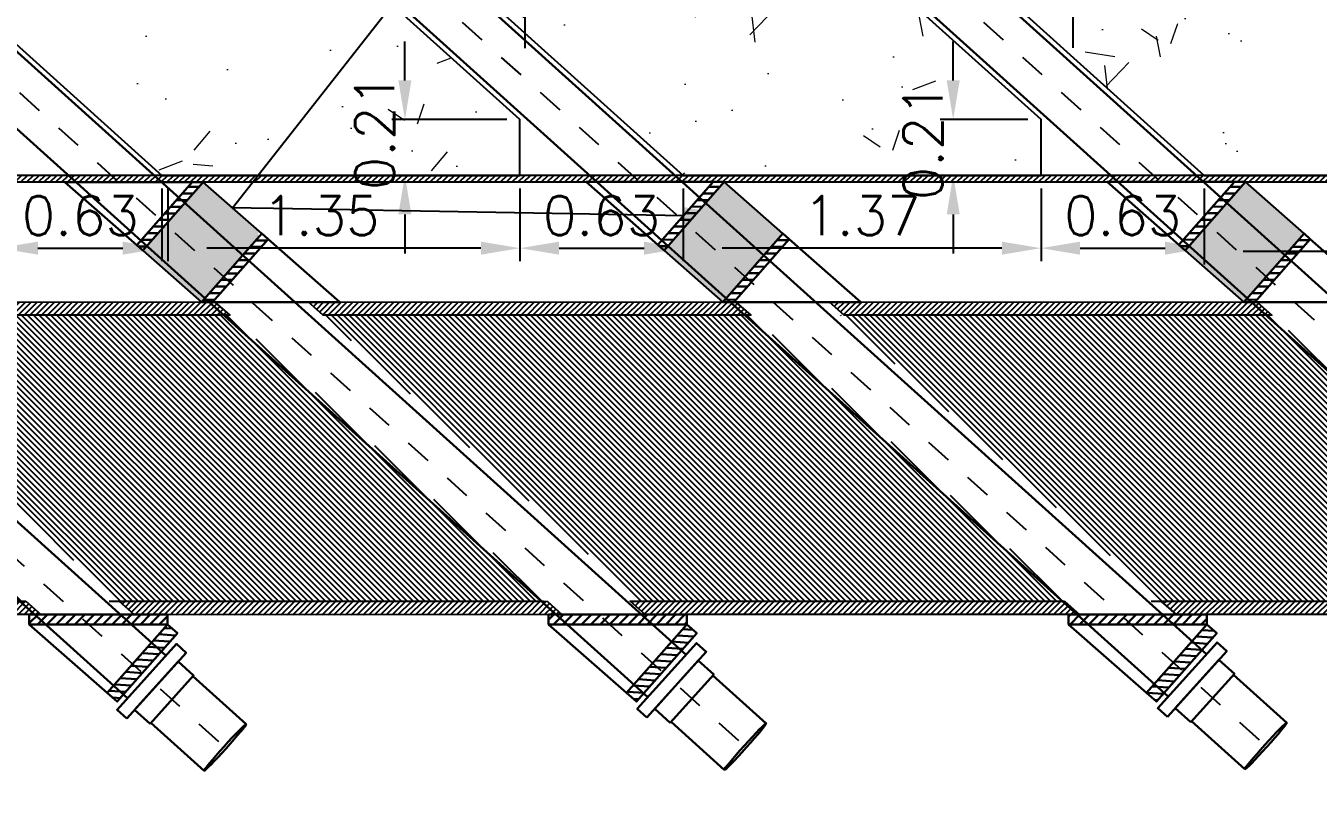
# Model space of a CAD drawing. Header units: metres. Extents: x 1080594 to 1081411, y 976871 to 977162.
# Drawn here: x 1081033.52 to 1081038.48, y 977071.584 to 977074.568 of the extents above; entities that cross this region are included whole.
import ezdxf
from ezdxf import colors
from ezdxf.entities.mleader import LeaderData, LeaderLine
from ezdxf.math import Vec2, Vec3

# ---------------------------------------------------------------- set-up
doc = ezdxf.new("R2010")
doc.units = ezdxf.units.M
doc.header["$LTSCALE"] = 25.4
doc.linetypes.add('DASHDOT', pattern=[1, 0.5, -0.25, 0, -0.25])
doc.linetypes.add('HIDDEN', pattern=[0.375, 0.25, -0.125])
for name, color, linetype in [('CONTRAPESO', 3, 'Continuous'), ('DIMCONTRAPESO', 1, 'Continuous'), ('EJECABLES', 203, 'DASHDOT'), ('NEOPRENO', 24, 'Continuous'), ('PERFIL MET', 37, 'Continuous'), ('PROY', 9, 'HIDDEN')]:
    doc.layers.add(name, color=color, linetype=linetype)
for name, color, linetype, lineweight in [('COTA', 1, 'Continuous', 30), ('COTACIM', 20, 'Continuous', 5), ('DUCTO', 142, 'Continuous', 30), ('PLATINA', 54, 'Continuous', 30), ('SOLIDOREFCONT', 254, 'Continuous', 5), ('TUNEL', 5, 'Continuous', 20)]:
    doc.layers.add(name, color=color, linetype=linetype, lineweight=lineweight)
doc.styles.add('romans', font='romans.shx')
doc.dimstyles.new('Copy 75', dxfattribs={"dimtxt": 0.15, "dimasz": 0.15, "dimexe": 0.05, "dimexo": 0.05, "dimgap": 0.05, "dimtad": 1, "dimzin": 0, "dimdsep": 46, "dimtxsty": 'romans', "dimcen": 0.002, "dimclrd": 1, "dimclre": 1, "dimclrt": 3, "dimadec": 4, "dimazin": 0, "dimtfac": 1, "dimtofl": 0, "dimtmove": 1, "dimatfit": 3, "dimfxl": 1, "dimtolj": 1, "dimtzin": 0, "dimarcsym": 1})
pattern_1 = [(45, (363.9010038864799, -51.61662542726845), (-0.01122532015133644, 0.01122532015133644), [])]

# ---------------------------------------------------------------- blocks, each defined once
blk = doc.blocks.new('tir')
at = {"layer": 'DUCTO'}
for points in [[(1080505.683122265, 977008.2755034216), (1080505.733092106, 977008.275507704), (1080505.733062966, 977008.6155077033), (1080505.683093125, 977008.61550342)], [(1080505.603113705, 977008.3204091132), (1080505.683092707, 977008.320415968), (1080505.683072092, 977008.5704159667), (1080505.603072093, 977008.5704077805)]]:
    blk.add_lwpolyline(points, close=True, dxfattribs=at)
for points in [[(1080505.328072925, 977008.5653855414), (1080505.603072925, 977008.5654091103)], [(1080505.733068108, 977008.5555077032), (1080511.543241181, 977008.5560056631)], [(1080505.733086963, 977008.3355077041), (1080511.543260036, 977008.3360056642)], [(1080505.32811287, 977008.3254074359), (1080505.603112872, 977008.3254136156)]]:
    blk.add_lwpolyline(points, dxfattribs=at)
blk.add_ellipse((1080505.328039857, 977008.4453876906), major_axis=(-3.306799177286555e-05, -0.1199978507391652), ratio=0.04456574915158485, dxfattribs=at)
at = {"layer": 'EJECABLES', "ltscale": 0.008}
blk.add_lwpolyline([(1080505.360600902, 977008.4454757803), (1080513.540696156, 977008.4461768557)], dxfattribs=at)
blk = doc.blocks.new('*D254')
at = {"layer": 'Defpoints', "color": 0, "transparency": 16777216}
for p in [(1081036.042745442, 977073.9943382147), (1081037.416626752, 977073.9943397719), (1081036.042745442, 977073.7148274457)]:
    blk.add_point(p, dxfattribs=at)
at = {"layer": 'DIMCONTRAPESO', "color": 1, "lineweight": -2, "transparency": 16777216}
for p, q in [((1081036.042745442, 977073.9443382147), (1081036.042745442, 977073.6648274456)), ((1081037.416626752, 977073.9443397719), (1081037.416626752, 977073.6648274456)), ((1081037.266626752, 977073.7148274457), (1081036.192745442, 977073.7148274457))]:
    blk.add_line(p, q, dxfattribs=at)
at = {"layer": 'DIMCONTRAPESO', "color": 1, "transparency": 16777216}
for points in [[(1081036.192745442, 977073.7398274457), (1081036.192745442, 977073.6898274457), (1081036.042745442, 977073.7148274457)], [(1081037.266626752, 977073.7398274457), (1081037.266626752, 977073.6898274457), (1081037.416626752, 977073.7148274457)]]:
    blk.add_solid(points, dxfattribs=at)
at = {"layer": 'DIMCONTRAPESO', "color": 3, "transparency": 16777216, "insert": (1081036.729686097, 977073.8398274457), "char_height": 0.15, "attachment_point": 5, "style": 'romans', "bg_fill": 3, "box_fill_scale": 1.1, "bg_fill_color": 256, "bg_fill_true_color": 13158600, "bg_fill_transparency": 0}
blk.add_mtext('\\A1;1.37', dxfattribs=at)
blk = doc.blocks.new('*D179')
at = {"layer": 'Defpoints', "color": 0, "transparency": 16777216}
for p in [(1081034.064674978, 977073.9943386108), (1081035.416626752, 977073.9943397719), (1081034.064674978, 977073.7148274555)]:
    blk.add_point(p, dxfattribs=at)
at = {"layer": 'DIMCONTRAPESO', "color": 1, "lineweight": -2, "transparency": 16777216}
for p, q in [((1081034.064674978, 977073.9443386107), (1081034.064674978, 977073.6648274554)), ((1081035.416626752, 977073.9443397719), (1081035.416626752, 977073.6648274554)), ((1081035.266626752, 977073.7148274555), (1081034.214674978, 977073.7148274555))]:
    blk.add_line(p, q, dxfattribs=at)
at = {"layer": 'DIMCONTRAPESO', "color": 1, "transparency": 16777216}
for points in [[(1081034.214674978, 977073.7398274555), (1081034.214674978, 977073.6898274554), (1081034.064674978, 977073.7148274555)], [(1081035.266626752, 977073.7398274555), (1081035.266626752, 977073.6898274554), (1081035.416626752, 977073.7148274555)]]:
    blk.add_solid(points, dxfattribs=at)
at = {"layer": 'DIMCONTRAPESO', "color": 3, "transparency": 16777216, "insert": (1081034.652721054, 977073.8398274555), "char_height": 0.15, "attachment_point": 5, "style": 'romans', "bg_fill": 3, "box_fill_scale": 1.1, "bg_fill_color": 256, "bg_fill_true_color": 13158600, "bg_fill_transparency": 0}
blk.add_mtext('\\A1;1.35', dxfattribs=at)
blk = doc.blocks.new('*D255')
at = {"layer": 'COTA', "color": 1, "lineweight": -2, "transparency": 16777216}
for p, q in [((1081037.539338994, 977075.140426528), (1081037.539338994, 977075.2904265281)), ((1081037.21704555, 977074.990426528), (1081037.589338994, 977074.990426528)), ((1081037.217061368, 977074.7837921566), (1081037.589338994, 977074.7837921566)), ((1081037.539338994, 977074.6337921566), (1081037.539338994, 977074.4837921566))]:
    blk.add_line(p, q, dxfattribs=at)
at = {"layer": 'COTA', "color": 1, "transparency": 16777216}
for points in [[(1081037.514338994, 977075.140426528), (1081037.564338994, 977075.140426528), (1081037.539338994, 977074.990426528)], [(1081037.514338994, 977074.6337921566), (1081037.564338994, 977074.6337921566), (1081037.539338994, 977074.7837921566)]]:
    blk.add_solid(points, dxfattribs=at)
at = {"layer": 'Defpoints', "color": 0, "transparency": 16777216}
for p in [(1081037.16704555, 977074.990426528), (1081037.167061368, 977074.7837921566), (1081037.539338994, 977074.7837921566)]:
    blk.add_point(p, dxfattribs=at)
at = {"layer": 'COTA', "color": 3, "transparency": 16777216, "insert": (1081037.414338994, 977074.9426818073), "char_height": 0.15, "attachment_point": 5, "rotation": 90, "style": 'romans'}
blk.add_mtext('\\A1;0.21', dxfattribs=at)
blk = doc.blocks.new('*D186')
at = {"layer": 'COTA', "color": 1, "lineweight": -2, "transparency": 16777216}
for p, q in [((1081035.435909894, 977075.1443385319), (1081035.435909894, 977075.2943385319)), ((1081035.435909894, 977074.9943385319), (1081035.485909894, 977074.9943385319)), ((1081035.218183519, 977074.7825295214), (1081035.485909894, 977074.7825295214)), ((1081035.435909894, 977074.6325295214), (1081035.435909894, 977074.4825295213))]:
    blk.add_line(p, q, dxfattribs=at)
at = {"layer": 'COTA', "color": 1, "transparency": 16777216}
for points in [[(1081035.410909894, 977075.1443385319), (1081035.460909894, 977075.1443385319), (1081035.435909894, 977074.9943385319)], [(1081035.410909894, 977074.6325295214), (1081035.460909894, 977074.6325295214), (1081035.435909894, 977074.7825295214)]]:
    blk.add_solid(points, dxfattribs=at)
at = {"layer": 'Defpoints', "color": 0, "transparency": 16777216}
for p in [(1081035.385909894, 977074.9943385319), (1081035.168183519, 977074.7825295214), (1081035.435909894, 977074.7825295214)]:
    blk.add_point(p, dxfattribs=at)
at = {"layer": 'COTA', "color": 3, "transparency": 16777216, "insert": (1081035.310909894, 977074.9029159494), "char_height": 0.15, "attachment_point": 5, "rotation": 90, "style": 'romans'}
blk.add_mtext('\\A1;0.21', dxfattribs=at)
blk = doc.blocks.new('*D256')
at = {"layer": 'COTA', "color": 1, "lineweight": -2, "transparency": 16777216}
for p, q in [((1081037.079548934, 977074.3589084252), (1081037.079548934, 977074.5089084252)), ((1081037.366626752, 977074.2089084252), (1081037.029548934, 977074.2089084252)), ((1081037.366626752, 977073.9943397719), (1081037.029548934, 977073.9943397719)), ((1081037.079548934, 977073.8443397719), (1081037.079548934, 977073.6943397719))]:
    blk.add_line(p, q, dxfattribs=at)
at = {"layer": 'COTA', "color": 1, "transparency": 16777216}
for points in [[(1081037.054548934, 977074.3589084252), (1081037.104548934, 977074.3589084252), (1081037.079548934, 977074.2089084252)], [(1081037.054548934, 977073.8443397719), (1081037.104548934, 977073.8443397719), (1081037.079548934, 977073.9943397719)]]:
    blk.add_solid(points, dxfattribs=at)
at = {"layer": 'Defpoints', "color": 0, "transparency": 16777216}
for p in [(1081037.416626752, 977074.2089084252), (1081037.079548934, 977073.9943397719), (1081037.416626752, 977073.9943397719)]:
    blk.add_point(p, dxfattribs=at)
at = {"layer": 'COTA', "color": 3, "transparency": 16777216, "insert": (1081036.963518872, 977074.1235566869), "char_height": 0.15, "attachment_point": 5, "rotation": 90, "style": 'romans'}
blk.add_mtext('\\A1;0.21', dxfattribs=at)
blk = doc.blocks.new('*D190')
at = {"layer": 'COTA', "color": 1, "lineweight": -2, "transparency": 16777216}
for p, q in [((1081034.974981865, 977074.3586120198), (1081034.974981865, 977074.5086120198)), ((1081035.366626752, 977074.2086120198), (1081034.924981865, 977074.2086120198)), ((1081035.262059683, 977073.9943397719), (1081034.924981865, 977073.9943397719)), ((1081034.974981865, 977073.8443397719), (1081034.974981865, 977073.6943397719))]:
    blk.add_line(p, q, dxfattribs=at)
at = {"layer": 'COTA', "color": 1, "transparency": 16777216}
for points in [[(1081034.949981865, 977074.3586120198), (1081034.999981865, 977074.3586120198), (1081034.974981865, 977074.2086120198)], [(1081034.949981865, 977073.8443397719), (1081034.999981865, 977073.8443397719), (1081034.974981865, 977073.9943397719)]]:
    blk.add_solid(points, dxfattribs=at)
at = {"layer": 'Defpoints', "color": 0, "transparency": 16777216}
for p in [(1081035.416626752, 977074.2086120198), (1081034.974981865, 977073.9943397719), (1081035.312059683, 977073.9943397719)]:
    blk.add_point(p, dxfattribs=at)
at = {"layer": 'COTA', "color": 3, "transparency": 16777216, "insert": (1081034.858951804, 977074.1624702872), "char_height": 0.15, "attachment_point": 5, "rotation": 90, "style": 'romans'}
blk.add_mtext('\\A1;0.21', dxfattribs=at)
blk = doc.blocks.new('*D257')
at = {"layer": 'COTA', "color": 1, "lineweight": -2, "transparency": 16777216}
for p, q in [((1081038.043128216, 977073.9443378141), (1081038.043128216, 977073.6515055989)), ((1081044.266173665, 977073.9444321623), (1081044.266173665, 977073.6515055989)), ((1081044.116173665, 977073.701505599), (1081038.193128216, 977073.701505599))]:
    blk.add_line(p, q, dxfattribs=at)
at = {"layer": 'COTA', "color": 1, "transparency": 16777216}
for points in [[(1081038.193128216, 977073.726505599), (1081038.193128216, 977073.6765055989), (1081038.043128216, 977073.701505599)], [(1081044.116173665, 977073.726505599), (1081044.116173665, 977073.6765055989), (1081044.266173665, 977073.701505599)]]:
    blk.add_solid(points, dxfattribs=at)
at = {"layer": 'Defpoints', "color": 0, "transparency": 16777216}
for p in [(1081038.043128216, 977073.9943378142), (1081044.266173665, 977073.9944321624), (1081038.043128216, 977073.701505599)]:
    blk.add_point(p, dxfattribs=at)
at = {"layer": 'COTA', "color": 3, "transparency": 16777216, "insert": (1081041.154650941, 977073.860505599), "char_height": 0.15, "attachment_point": 5, "style": 'romans'}
blk.add_mtext('\\A1;6.22', dxfattribs=at)
blk = doc.blocks.new('*D277')
at = {"layer": 'COTA', "color": 1, "lineweight": -2, "transparency": 16777216}
for p, q in [((1081033.416626752, 977073.9443387405), (1081033.416626752, 977073.6648273091)), ((1081034.042096627, 977073.9443386153), (1081034.042096627, 977073.6648273091)), ((1081033.566626752, 977073.7148273091), (1081033.892096627, 977073.7148273091))]:
    blk.add_line(p, q, dxfattribs=at)
at = {"layer": 'COTA', "color": 1, "transparency": 16777216}
for points in [[(1081033.566626752, 977073.7398273092), (1081033.566626752, 977073.6898273091), (1081033.416626752, 977073.7148273091)], [(1081033.892096627, 977073.7398273092), (1081033.892096627, 977073.6898273091), (1081034.042096627, 977073.7148273091)]]:
    blk.add_solid(points, dxfattribs=at)
at = {"layer": 'Defpoints', "color": 0, "transparency": 16777216}
for p in [(1081033.416626752, 977073.9943387406), (1081034.042096627, 977073.9943386153), (1081034.042096627, 977073.7148273091)]:
    blk.add_point(p, dxfattribs=at)
at = {"layer": 'COTA', "color": 3, "transparency": 16777216, "insert": (1081033.729361689, 977073.8398273091), "char_height": 0.15, "attachment_point": 5, "style": 'romans'}
blk.add_mtext('\\A1;0.63', dxfattribs=at)
blk = doc.blocks.new('*D278')
at = {"layer": 'COTA', "color": 1, "lineweight": -2, "transparency": 16777216}
for p, q in [((1081035.416626752, 977073.9443383401), (1081035.416626752, 977073.6648274553)), ((1081036.042745442, 977073.9443382147), (1081036.042745442, 977073.6648274553)), ((1081035.566626752, 977073.7148274553), (1081035.892745442, 977073.7148274553))]:
    blk.add_line(p, q, dxfattribs=at)
at = {"layer": 'COTA', "color": 1, "transparency": 16777216}
for points in [[(1081035.566626752, 977073.7398274554), (1081035.566626752, 977073.6898274553), (1081035.416626752, 977073.7148274553)], [(1081035.892745442, 977073.7398274554), (1081035.892745442, 977073.6898274553), (1081036.042745442, 977073.7148274553)]]:
    blk.add_solid(points, dxfattribs=at)
at = {"layer": 'Defpoints', "color": 0, "transparency": 16777216}
for p in [(1081035.416626752, 977073.9943383401), (1081036.042745442, 977073.9943382147), (1081036.042745442, 977073.7148274553)]:
    blk.add_point(p, dxfattribs=at)
at = {"layer": 'COTA', "color": 3, "transparency": 16777216, "insert": (1081035.729686097, 977073.8398274553), "char_height": 0.15, "attachment_point": 5, "style": 'romans'}
blk.add_mtext('\\A1;0.63', dxfattribs=at)
blk = doc.blocks.new('*D284')
at = {"layer": 'COTA', "color": 1, "lineweight": -2, "transparency": 16777216}
for p, q in [((1081037.416626752, 977073.9443383401), (1081037.416626752, 977073.6648274553)), ((1081038.043128216, 977073.9443378141), (1081038.043128216, 977073.6648274553)), ((1081037.566626752, 977073.7148274553), (1081037.893128216, 977073.7148274553))]:
    blk.add_line(p, q, dxfattribs=at)
at = {"layer": 'COTA', "color": 1, "transparency": 16777216}
for points in [[(1081037.566626752, 977073.7398274554), (1081037.566626752, 977073.6898274553), (1081037.416626752, 977073.7148274553)], [(1081037.893128216, 977073.7398274554), (1081037.893128216, 977073.6898274553), (1081038.043128216, 977073.7148274553)]]:
    blk.add_solid(points, dxfattribs=at)
at = {"layer": 'Defpoints', "color": 0, "transparency": 16777216}
for p in [(1081037.416626752, 977073.9943383401), (1081038.043128216, 977073.9943378142), (1081038.043128216, 977073.7148274553)]:
    blk.add_point(p, dxfattribs=at)
at = {"layer": 'COTA', "color": 3, "transparency": 16777216, "insert": (1081037.729877484, 977073.8398274553), "char_height": 0.15, "attachment_point": 5, "style": 'romans'}
blk.add_mtext('\\A1;0.63', dxfattribs=at)
blk = doc.blocks.new('*D735')
at = {"layer": 'Defpoints', "color": 0, "transparency": 16777216}
for p in [(1081038.836127223, 977074.9845392832), (1081038.243542319, 977065.8342194394), (1081039.83719597, 977065.8342194394)]:
    blk.add_point(p, dxfattribs=at)
at = {"layer": 'TUNEL', "color": 1, "lineweight": -2, "transparency": 16777216}
for p, q in [((1081038.886127223, 977074.9845392832), (1081039.88719597, 977074.9845392832)), ((1081039.83719597, 977074.8345392832), (1081039.83719597, 977065.9842194394)), ((1081038.293542319, 977065.8342194394), (1081039.88719597, 977065.8342194394))]:
    blk.add_line(p, q, dxfattribs=at)
at = {"layer": 'TUNEL', "color": 1, "transparency": 16777216}
for points in [[(1081039.81219597, 977074.8345392832), (1081039.86219597, 977074.8345392832), (1081039.83719597, 977074.9845392832)], [(1081039.81219597, 977065.9842194394), (1081039.86219597, 977065.9842194394), (1081039.83719597, 977065.8342194394)]]:
    blk.add_solid(points, dxfattribs=at)
at = {"layer": 'TUNEL', "color": 3, "transparency": 16777216, "insert": (1081039.712195969, 977070.7196771761), "char_height": 0.15, "attachment_point": 5, "rotation": 90, "style": 'romans'}
blk.add_mtext('\\A1;9.15', dxfattribs=at)

msp = doc.modelspace()

# ---------------------------------------------------------------- hatches: boundary and pattern name
at = {"layer": 'NEOPRENO', "transparency": 33554483}
h = msp.add_hatch(color=256, dxfattribs=at)
h.dxf.hatch_style = 1
h.paths.add_polyline_path([(1081034.194647651, 977073.507580172), (1081034.425698634, 977073.7705271413), (1081034.200339125, 977073.9685500979), (1081033.969288141, 977073.7056031286)])
h = msp.add_hatch(color=256, dxfattribs=at)
h.dxf.hatch_style = 1
h.paths.add_polyline_path([(1081036.195064715, 977073.5079691445), (1081036.426115698, 977073.7709161137), (1081036.200756189, 977073.9689390704), (1081035.969705206, 977073.7059921011)])
h = msp.add_hatch(color=256, dxfattribs=at)
h.dxf.hatch_style = 1
h.paths.add_polyline_path([(1081038.195442617, 977073.5079687439), (1081038.4264936, 977073.7709157132), (1081038.201134091, 977073.9689386698), (1081037.970083108, 977073.7059917005)])
at = {"layer": 'PERFIL MET'}
h = msp.add_hatch(dxfattribs=at)
h.set_pattern_fill('ANSI31', color=256, scale=0.005)
h.set_pattern_definition(pattern_1)
h.paths.add_polyline_path([(1081044.266173666, 977073.9943365679), (1081028.266454506, 977073.9943397719), (1081028.266454663, 977073.9689397718), (1081044.266173823, 977073.9689365678)])
h = msp.add_hatch(dxfattribs=at)
h.set_pattern_fill('ANSI31', color=256, scale=0.005)
h.set_pattern_definition(pattern_1)
h.paths.add_polyline_path([(1081044.266173666, 977073.9943365679), (1081028.266454506, 977073.9943397719), (1081028.266454663, 977073.9689397718), (1081044.266173823, 977073.9689365678)])
at = {"layer": 'PERFIL MET', "transparency": 33554534}
h = msp.add_hatch(dxfattribs=at)
h.set_pattern_fill('ANSI31', color=256, scale=0.005)
h.set_pattern_definition([(45, (340.3269830574282, 0.03399999998509884), (-0.01122532015133644, 0.01122532015133644), [])])
h.paths.add_polyline_path([(1081044.266173823, 977073.4739707632), (1081044.266173823, 977073.4231707632), (1081038.66050171, 977073.4571707632), (1081038.602562399, 977073.5080819202)])
h.paths.add_polyline_path([(1081038.244757522, 977073.5081621662), (1081038.302704186, 977073.4572445481), (1081036.660574272, 977073.4571707632), (1081036.604214787, 977073.5079754937)])
h.paths.add_polyline_path([(1081036.245054404, 977073.5079599554), (1081036.302269918, 977073.4570424946), (1081034.661054165, 977073.4573955707), (1081034.603241785, 977073.5081951941)])
h.paths.add_polyline_path([(1081034.244966977, 977073.508038765), (1081034.302913641, 977073.457121147), (1081032.660468135, 977073.4579238418), (1081032.602655755, 977073.5087234651)])
h.paths.add_polyline_path([(1081032.245773089, 977073.5079710336), (1081032.303719752, 977073.4570534155), (1081030.660574272, 977073.4571707632), (1081030.604214787, 977073.5079754937)])
h.paths.add_polyline_path([(1081030.24582049, 977073.507971002), (1081030.30211776, 977073.4571796566), (1081028.26654819, 977073.4575804066), (1081028.266508101, 977073.5065051898)])
h = msp.add_hatch(dxfattribs=at)
h.set_pattern_fill('ANSI31', color=256, scale=0.005, angle=90)
h.set_pattern_definition([(135, (340.3269830574282, 0.03399999998509884), (-0.01122532015133644, -0.01122532015133644), [])])
h.paths.add_polyline_path([(1081038.836225956, 977073.2987657847), (1081038.8362581, 977073.4571707632), (1081044.266173823, 977073.4571707632), (1081044.266173823, 977072.3587707632), (1081039.878901335, 977072.3588558099)])
h.paths.add_polyline_path([(1081038.66050171, 977073.4571707632), (1081038.8362581, 977073.4571707632), (1081038.836225956, 977073.2987657847)], flags=17)
h.paths.add_polyline_path([(1081038.836488687, 977072.975410569), (1081039.520549035, 977072.3587707632), (1081038.8362581, 977072.3587707632)], flags=17)
h.paths.add_polyline_path([(1081036.646627667, 977073.4571707632), (1081038.301945474, 977073.4572695517), (1081038.836488687, 977072.975410569), (1081038.8362581, 977072.3587707632), (1081037.879066822, 977072.3587720433)])
h.paths.add_polyline_path([(1081034.660574272, 977073.4571707632), (1081036.302259383, 977073.4570519918), (1081037.520621596, 977072.3587707632), (1081035.879066822, 977072.3587720433)])
h.paths.add_polyline_path([(1081032.658433506, 977073.4571707632), (1081034.30218227, 977073.4571215044), (1081035.520621596, 977072.3587707632), (1081033.879066822, 977072.3587720433)])
h.paths.add_polyline_path([(1081030.660574272, 977073.4571707632), (1081032.303719752, 977073.4570534155), (1081033.520621596, 977072.3587707632), (1081031.879066822, 977072.3587720433)])
h.paths.add_polyline_path([(1081028.266114995, 977073.4571707632), (1081030.30211776, 977073.4571796566), (1081031.520621596, 977072.3587707632), (1081028.266114995, 977072.3589500999)])
h = msp.add_hatch(dxfattribs=at)
h.set_pattern_fill('ANSI31', color=256, scale=0.005)
h.set_pattern_definition([(45, (340.3269830574282, -1.115200000000186), (-0.01122532015133644, 0.01122532015133644), [])])
h.paths.add_polyline_path([(1081044.266173823, 977072.3247707632), (1081044.266173823, 977072.2739707632), (1081039.897766858, 977072.3079454103), (1081039.839827547, 977072.3588565673)])
h.paths.add_polyline_path([(1081039.506497916, 977072.3588872668), (1081039.56444458, 977072.3079696487), (1081037.936526085, 977072.3076333309), (1081037.878713705, 977072.3584329543)])
h.paths.add_polyline_path([(1081037.506497916, 977072.3588872668), (1081037.56444458, 977072.3079696487), (1081035.897739273, 977072.3079696487), (1081035.839926893, 977072.3587692721)])
h.paths.add_polyline_path([(1081035.520621596, 977072.3587707632), (1081035.576977069, 977072.3079696487), (1081033.937439137, 977072.3068102688), (1081033.879626757, 977072.3576098921)])
h.paths.add_polyline_path([(1081033.519594293, 977072.3590378859), (1081033.577540956, 977072.3081202678), (1081031.93479221, 977072.3085389135), (1081031.879066822, 977072.3587720433)])
h.paths.add_polyline_path([(1081031.520621596, 977072.3587707632), (1081031.577361442, 977072.3082820898), (1081028.266187573, 977072.3104349602), (1081028.266147484, 977072.3593597434)])
at = {"layer": 'PLATINA', "transparency": 33554534}
h = msp.add_hatch(dxfattribs=at)
h.set_pattern_fill('ANSI31', color=256, scale=0.007999999999999998, angle=-45.14532782505878)
h.set_pattern_definition([(359.8546721749412, (-373626.2263194779, 1053961.163806082), (6.442573658642825e-05, 0.02539991829365727), [])])
h.paths.add_polyline_path([(1081037.946228781, 977073.7269506394), (1081038.158863574, 977073.9689386698), (1081038.201134091, 977073.9689386698), (1081037.970084006, 977073.7059927225)])
h = msp.add_hatch(dxfattribs=at)
h.set_pattern_fill('ANSI31', color=256, scale=0.007999999999999998, angle=-45.14532782505878)
h.set_pattern_definition([(359.8546721749412, (348.4110619237181, 0.03399916237685829), (6.442573658643064e-05, 0.02539991829365727), [])])
h.paths.add_polyline_path([(1081038.450346543, 977073.749961008), (1081038.237708127, 977073.507968744), (1081038.195441148, 977073.5079670724), (1081038.426493111, 977073.7709151561)])
at = {"layer": 'PLATINA'}
h = msp.add_hatch(dxfattribs=at)
h.set_pattern_fill('ANSI31', color=256, scale=0.008)
h.set_pattern_definition([(45, (352.7409734425601, -51.61643687845208), (-0.0179605122421383, 0.01796051224213831), [])])
h.paths.add_polyline_path([(1081034.063352924, 977072.3081583946), (1081033.533352924, 977072.3081583946), (1081033.533352924, 977072.2700583946), (1081034.063352924, 977072.2700583946)])
h = msp.add_hatch(dxfattribs=at)
h.set_pattern_fill('ANSI31', color=256, scale=0.008)
h.set_pattern_definition([(45, (350.7343025233131, -51.61662562435959), (-0.0179605122421383, 0.01796051224213831), [])])
h.paths.add_polyline_path([(1081036.056682005, 977072.3079696487), (1081035.526682005, 977072.3079696487), (1081035.526682005, 977072.2698696487), (1081036.056682005, 977072.2698696487)])
h = msp.add_hatch(dxfattribs=at)
h.set_pattern_fill('ANSI31', color=256, scale=0.008)
h.set_pattern_definition([(45, (348.7301400729921, -51.61662562435959), (-0.0179605122421383, 0.01796051224213831), [])])
h.paths.add_polyline_path([(1081038.052519555, 977072.3079696487), (1081037.522519554, 977072.3079696487), (1081037.522519554, 977072.2698696487), (1081038.052519555, 977072.2698696487)])
h = msp.add_hatch(dxfattribs=at)
h.set_pattern_fill('ANSI31', color=256, scale=0.008, angle=-48.69920112767806)
h.set_pattern_definition([(356.300798872322, (-366073.7285424889, 1143983.158051537), (0.001638767216662715, 0.02534707955583032), [])])
h.paths.add_polyline_path([(1081033.83267494, 977072.0071161502), (1081034.063352924, 977072.2696844045), (1081034.101911787, 977072.2365170487), (1081033.870859825, 977071.973568965)])
h = msp.add_hatch(dxfattribs=at)
h.set_pattern_fill('ANSI31', color=256, scale=0.008, angle=-48.69920112767806)
h.set_pattern_definition([(356.300798872322, (-366075.7352134081, 1143983.157862791), (0.001638767216662715, 0.02534707955583032), [])])
h.paths.add_polyline_path([(1081035.826004021, 977072.0069274043), (1081036.056682005, 977072.2694956586), (1081036.095240868, 977072.2363283028), (1081035.864188906, 977071.9733802191)])
h = msp.add_hatch(dxfattribs=at)
h.set_pattern_fill('ANSI31', color=256, scale=0.008, angle=-48.69920112767806)
h.set_pattern_definition([(356.300798872322, (-366077.7393758585, 1143983.157862791), (0.001638767216662715, 0.02534707955583032), [])])
h.paths.add_polyline_path([(1081037.821841571, 977072.0069274043), (1081038.052519555, 977072.2694956586), (1081038.091078418, 977072.2363283028), (1081037.860026455, 977071.9733802191)])
at = {"layer": 'SOLIDOREFCONT', "true_color": 0x5b5b5b, "transparency": 33554546}
h = msp.add_hatch(dxfattribs=at)
h.set_pattern_fill('AR-CONC', color=251, scale=0.005)
h.set_pattern_definition([(49.99999999999999, (0, 0.6205956304911524), (0.91092334498002, -0.07969542769451543), [0.09525, -1.04775]), (355, (0, 0.6205956304911524), (-0.1762171071248467, 0.9552842261951757), [0.0762, -0.83820292085]), (100.4514447, (0.075910035, 0.6139543629911524), (0.7347062354517664, 0.8755887595609755), [0.080950044, -0.8904512229999999]), (46.18420000000002, (0, 0.8745956304911524), (1.35539520446065, -0.2102116396636357), [0.1428749999999999, -1.571625]), (96.63555760999996, (0.1129495, 0.8570781304911524), (1.187020670257515, 1.237130622988608), [0.1214251157, -1.3356780408]), (351.1841511700001, (0, 0.8745956304911524), (1.187020670324885, 1.237130622927663), [0.11429983535, -1.2572986596]), (21, (0.127, 0.8110956304911524), (0.7580719563456624, -0.5113259909354381), [0.09525, -1.04775]), (326.0000000000001, (0.127, 0.8110956304911524), (0.3090101417382354, 0.9209398306115963), [0.0762, -0.8382]), (71.45144499999999, (0.190172663, 0.7684851309911525), (1.067082096393581, 0.4096138444295262), [0.08095004400000001, -0.8904496879999999]), (37.50000000000001, (0, 0.6205956304911524), (0.01544301625295908, 0.4227751943657655), [0, -0.82804, 0, -0.8509000000000001, 0, -0.8413750000000001]), (7.499999999999999, (0, 0.6205956304911524), (0.3340983125515287, 0.5009028740905975), [0, -0.48514, 0, -0.80899, 0, -0.320675]), (327.5, (-0.28321, 0.6205956304911524), (0.677952975834357, -0.02864371996336722), [0, -0.3175, 0, -0.9906, 0, -1.31445]), (317.5, (-0.41021, 0.6205956304911524), (0.7406459069300902, 0.1271324551666652), [0, -0.41275, 0, -0.65786, 0, -0.93345])])
h.paths.add_polyline_path([(1081028.255158899, 977065.834219439), (1081028.266114995, 977073.9943397719), (1081029.419252178, 977073.994339772), (1081029.419252178, 977074.2048617121), (1081028.514156567, 977075.0209473039), (1081027.755345684, 977075.0236238085), (1081027.755558134, 977066.1304115609), (1081027.755532993, 977065.8342299104), (1081027.755345572, 977062.834219439), (1081044.755158899, 977062.834219439), (1081044.765834611, 977074.9636238085), (1081037.16704555, 977074.990426528), (1081037.167061368, 977074.7837956728), (1081038.043128216, 977073.9943378142), (1081044.266114995, 977073.9943397719), (1081044.255158899, 977065.834219439)])
h.paths.add_polyline_path([(1081031.416626752, 977074.2079310649), (1081030.52257866, 977075.0138631262), (1081029.168945984, 977075.0186377072), (1081029.168183519, 977074.7813220085), (1081030.041001881, 977073.9943394166), (1081031.416626752, 977073.9943397719)], flags=17)
h.paths.add_polyline_path([(1081032.520571398, 977075.0068157353), (1081031.168244353, 977075.0115857112), (1081031.168183519, 977074.7819331666), (1081032.041887898, 977073.9943397722), (1081033.416626752, 977073.9943397719), (1081033.416626752, 977074.2080962175)], flags=17)
h.paths.add_polyline_path([(1081034.538854312, 977074.9996967763), (1081033.168219466, 977075.0045300869), (1081033.168192274, 977074.7820699763), (1081034.042096627, 977073.9943386153), (1081035.416626752, 977073.9943397719), (1081035.416626752, 977074.2086120198)], flags=17)
h.paths.add_polyline_path([(1081037.416626752, 977074.2089084252), (1081036.546939617, 977074.9926137865), (1081035.168194588, 977074.9974769449), (1081035.168183519, 977074.7825295214), (1081036.042745442, 977073.9943382147), (1081037.416626752, 977073.9943397719)], flags=17)

# ---------------------------------------------------------------- linework, layer by layer
at = {"layer": 'CONTRAPESO'}
for points in [[(1081028.255158899, 977065.834219439), (1081028.255158899, 977065.834219439), (1081028.266114995, 977073.9943397719), (1081029.419252178, 977073.994339772), (1081029.419252178, 977074.2048617121), (1081028.514156567, 977075.0209473039), (1081027.755345684, 977075.0236238085), (1081027.755558134, 977066.1304115609), (1081027.755558134, 977066.1304115609), (1081027.755532993, 977065.8342299104), (1081027.755345572, 977062.834219439), (1081044.755158899, 977062.834219439), (1081044.765834611, 977074.9636238085), (1081037.16704555, 977074.990426528), (1081037.167061368, 977074.7837956728), (1081038.043128216, 977073.9943378142), (1081044.266114995, 977073.9943397719), (1081044.255158899, 977065.834219439)], [(1081034.538854312, 977074.9996967763), (1081033.168219466, 977075.0045300869), (1081033.168192274, 977074.7820699763), (1081034.042096627, 977073.9943386153), (1081035.416626752, 977073.9943397719), (1081035.416626752, 977074.2086120198)], [(1081036.546939617, 977074.9926137865), (1081035.168194588, 977074.9974769449), (1081035.168183519, 977074.7825295214), (1081036.042745442, 977073.9943382147), (1081037.416626752, 977073.9943397719), (1081037.416626752, 977074.2089084252)]]:
    msp.add_lwpolyline(points, close=True, dxfattribs=at)
at = {"layer": 'NEOPRENO'}
msp.add_lwpolyline([(1081038.195442617, 977073.5079687439), (1081038.4264936, 977073.7709157132), (1081038.201134091, 977073.9689386698), (1081037.970083108, 977073.7059917005), (1081038.195442617, 977073.5079687439)], dxfattribs=at)
at = {"layer": 'PERFIL MET'}
for points in [[(1081044.266173666, 977073.9943365679), (1081028.266454506, 977073.9943397719), (1081028.266454663, 977073.9689397718), (1081044.266173823, 977073.9689365678)], [(1081034.244966977, 977073.508038765), (1081034.302913641, 977073.457121147), (1081032.660468135, 977073.4579238418), (1081032.602655755, 977073.5087234651)], [(1081036.245054404, 977073.5079599554), (1081036.302269918, 977073.4570424946), (1081034.661054165, 977073.4573955707), (1081034.603241785, 977073.5081951941)], [(1081038.244757522, 977073.5081621662), (1081038.302704186, 977073.4572445481), (1081036.660574272, 977073.4571707632), (1081036.604214787, 977073.5079754937)], [(1081033.519594293, 977072.3590378859), (1081033.577540956, 977072.3081202678), (1081031.93479221, 977072.3085389135), (1081031.879066822, 977072.3587720433)], [(1081035.520621596, 977072.3587707632), (1081035.576977069, 977072.3079696487), (1081033.937439137, 977072.3068102688), (1081033.879626757, 977072.3576098921)], [(1081037.506497916, 977072.3588872668), (1081037.56444458, 977072.3079696487), (1081035.897739273, 977072.3079696487), (1081035.839926893, 977072.3587692721)], [(1081039.506497916, 977072.3588872668), (1081039.56444458, 977072.3079696487), (1081037.936526085, 977072.3076333309), (1081037.878713705, 977072.3584329543)]]:
    msp.add_lwpolyline(points, close=True, dxfattribs=at)
for points in [[(1081033.839925196, 977072.3587707632), (1081035.506630503, 977072.3587707632)], [(1081033.844130114, 977072.3587707632), (1081035.506630503, 977072.3587707632)], [(1081035.839925196, 977072.3587707632), (1081037.506630503, 977072.3587707632)], [(1081035.839925196, 977072.3587707632), (1081037.506630503, 977072.3587707632)], [(1081037.839925196, 977072.3587707632), (1081039.507394519, 977072.3587707632)], [(1081037.839925196, 977072.3587707632), (1081039.507394519, 977072.3587707632)]]:
    msp.add_lwpolyline(points, dxfattribs=at)
at = {"layer": 'PLATINA', "color": 252, "transparency": 33554531}
for points in [[(1081038.158862115, 977073.9689370095), (1081037.946228781, 977073.7269506394), (1081037.670838118, 977073.9689386698)], [(1081038.237709585, 977073.5079704042), (1081038.450346591, 977073.7499610636), (1081038.725788877, 977073.5079693012)], [(1081034.063352924, 977072.2696844045), (1081033.83267494, 977072.0071161502), (1081033.533352924, 977072.2700550512)], [(1081036.056682005, 977072.2694956586), (1081035.826004021, 977072.0069274043), (1081035.526682005, 977072.2698663053)], [(1081038.052519555, 977072.2694956586), (1081037.821841571, 977072.0069274043), (1081037.522519554, 977072.2698663053)]]:
    msp.add_lwpolyline(points, close=True, dxfattribs=at)
at = {"layer": 'PLATINA'}
for points in [[(1081037.946228781, 977073.7269506394), (1081038.158863574, 977073.9689386698), (1081038.201134091, 977073.9689386698), (1081037.970084006, 977073.7059927225)], [(1081038.450346543, 977073.749961008), (1081038.237708127, 977073.507968744), (1081038.195441148, 977073.5079670724), (1081038.426493111, 977073.7709151561)], [(1081034.063352924, 977072.3081583946), (1081033.533352924, 977072.3081583946), (1081033.533352924, 977072.2700583946), (1081034.063352924, 977072.2700583946)], [(1081036.056682005, 977072.3079696487), (1081035.526682005, 977072.3079696487), (1081035.526682005, 977072.2698696487), (1081036.056682005, 977072.2698696487)], [(1081038.052519555, 977072.3079696487), (1081037.522519554, 977072.3079696487), (1081037.522519554, 977072.2698696487), (1081038.052519555, 977072.2698696487)], [(1081033.83267494, 977072.0071161502), (1081034.063352924, 977072.2696844045), (1081034.101911787, 977072.2365170487), (1081033.870859825, 977071.973568965)], [(1081035.826004021, 977072.0069274043), (1081036.056682005, 977072.2694956586), (1081036.095240868, 977072.2363283028), (1081035.864188906, 977071.9733802191)], [(1081037.821841571, 977072.0069274043), (1081038.052519555, 977072.2694956586), (1081038.091078418, 977072.2363283028), (1081037.860026455, 977071.9733802191)]]:
    msp.add_lwpolyline(points, close=True, dxfattribs=at)
at = {"layer": 'PROY', "color": 252, "transparency": 33554457}
msp.add_lwpolyline([(1081044.266173666, 977073.9943365679), (1081028.266454506, 977073.9943397719), (1081028.266454663, 977073.9689397718), (1081044.266173823, 977073.9689365678)], close=True, dxfattribs=at)

# ---------------------------------------------------------------- block references
at = {"layer": 'DIMCONTRAPESO', "xscale": -1}
for p, rotation in [((1229805.55229429, -472033.4929688179), 317.9817953713383), ((1229554.331607241, -472058.6528750348), 317.9720995577489)]:
    msp.add_blockref('tir', p, dxfattribs=dict(at, rotation=rotation))
at = {"layer": 'PROY', "color": 252, "transparency": 33554508, "xscale": -1}
for p, rotation in [((1229718.420550616, -472042.2300064352), 317.9784294066381), ((1229595.024443916, -472054.6829863433), 317.9736295356235)]:
    msp.add_blockref('tir', p, dxfattribs=dict(at, rotation=rotation))

# ---------------------------------------------------------------- dimensions: what is measured, and where the dimension line sits
at = {"layer": 'COTA', "color": 4}
for base, p1, p2, angle, picture, middle in [((1081035.435909894, 977074.7825295214), (1081035.385909894, 977074.9943385319), (1081035.168183519, 977074.7825295214), 90, '*D186', (1081035.435909894, 977074.9029159494)), ((1081037.539338994, 977074.7837921566), (1081037.16704555, 977074.990426528), (1081037.167061368, 977074.7837921566), 90, '*D255', (1081037.539338994, 977074.9426818073)), ((1081038.043128216, 977073.701505599), (1081044.266173665, 977073.9944321624), (1081038.043128216, 977073.9943378142), 180, '*D257', (1081041.154650941, 977073.735505599))]:
    dim = msp.add_linear_dim(base=base, p1=p1, p2=p2, angle=angle, dimstyle='Copy 75', dxfattribs=at)
    dim.commit()
    dim.dimension.update_dxf_attribs({"geometry": picture, "text_midpoint": middle, "dimtype": 160})
at = {"layer": 'TUNEL', "color": 40, "true_color": 0xf8d731}
dim = msp.add_linear_dim(base=(1081039.83719597, 977065.8342194394), p1=(1081038.836127222, 977074.9845392827), p2=(1081038.243542319, 977065.834219439), angle=90, dimstyle='Copy 75', dxfattribs=at)
dim.commit()
dim.dimension.update_dxf_attribs({"geometry": '*D735', "text_midpoint": (1081039.837195969, 977070.7196771761), "dimtype": 160})

# ---------------------------------------------------------------- next in the draw order: dimensions: what is measured, and where the dimension line sits
at = {"layer": 'DIMCONTRAPESO'}
for base, p1, p2, picture, middle in [((1081034.064674978, 977073.7148274555), (1081035.416626752, 977073.9943397719), (1081034.064674978, 977073.9943386108), '*D179', (1081034.652721054, 977073.7148274555)), ((1081036.042745442, 977073.7148274457), (1081037.416626752, 977073.9943397719), (1081036.042745442, 977073.9943382147), '*D254', (1081036.729686097, 977073.7148274457))]:
    dim = msp.add_linear_dim(base=base, p1=p1, p2=p2, angle=180, dimstyle='Copy 75', override={"dimtfill": 1}, dxfattribs=at)
    dim.commit()
    dim.dimension.update_dxf_attribs({"geometry": picture, "text_midpoint": middle, "dimtype": 160})

# ---------------------------------------------------------------- next in the draw order: hatches: boundary and pattern name
at = {"layer": 'PLATINA', "transparency": 33554534}
h = msp.add_hatch(dxfattribs=at)
h.set_pattern_fill('ANSI31', color=256, scale=0.007999999999999998, angle=-45.14532782505878)
h.set_pattern_definition([(359.8546721749412, (-373630.2271144441, 1053961.16341751), (6.442573658642825e-05, 0.02539991829365727), [])])
h.paths.add_polyline_path([(1081033.945433815, 977073.7265620675), (1081034.158068608, 977073.9685500979), (1081034.200339125, 977073.9685500979), (1081033.969289039, 977073.7056041507)])
h = msp.add_hatch(dxfattribs=at)
h.set_pattern_fill('ANSI31', color=256, scale=0.007999999999999998, angle=-45.14532782505878)
h.set_pattern_definition([(359.8546721749412, (-373628.22669738, 1053961.163806482), (6.442573658642825e-05, 0.02539991829365727), [])])
h.paths.add_polyline_path([(1081035.945850879, 977073.72695104), (1081036.158485672, 977073.9689390704), (1081036.200756189, 977073.9689390704), (1081035.969706104, 977073.7059931231)])
h = msp.add_hatch(dxfattribs=at)
h.set_pattern_fill('ANSI31', color=256, scale=0.007999999999999998, angle=-45.14532782505878)
h.set_pattern_definition([(359.8546721749412, (344.4102669574786, 0.0336105905007571), (6.442573658643064e-05, 0.02539991829365727), [])])
h.paths.add_polyline_path([(1081034.449551576, 977073.7495724361), (1081034.236913161, 977073.5075801722), (1081034.194646182, 977073.5075785005), (1081034.425698145, 977073.7705265842)])
h = msp.add_hatch(dxfattribs=at)
h.set_pattern_fill('ANSI31', color=256, scale=0.007999999999999998, angle=-45.14532782505878)
h.set_pattern_definition([(359.8546721749412, (346.4106840216555, 0.0339995629619807), (6.442573658643064e-05, 0.02539991829365727), [])])
h.paths.add_polyline_path([(1081036.44996864, 977073.7499614086), (1081036.237330225, 977073.5079691446), (1081036.195063246, 977073.507967473), (1081036.426115209, 977073.7709155567)])

# ---------------------------------------------------------------- next in the draw order: linework, layer by layer
at = {"layer": 'NEOPRENO'}
for points in [[(1081034.194647651, 977073.507580172), (1081034.425698634, 977073.7705271413), (1081034.200339125, 977073.9685500979), (1081033.969288141, 977073.7056031286), (1081034.194647651, 977073.507580172)], [(1081036.195064715, 977073.5079691445), (1081036.426115698, 977073.7709161137), (1081036.200756189, 977073.9689390704), (1081035.969705206, 977073.7059921011), (1081036.195064715, 977073.5079691445)]]:
    msp.add_lwpolyline(points, dxfattribs=at)
at = {"layer": 'PLATINA', "color": 252, "transparency": 33554531}
for points in [[(1081034.158067149, 977073.9685484376), (1081033.945433815, 977073.7265620675), (1081033.670043152, 977073.9685500979)], [(1081036.158484213, 977073.96893741), (1081035.945850879, 977073.72695104), (1081035.670460216, 977073.9689390704)], [(1081034.236914619, 977073.5075818324), (1081034.449551625, 977073.7495724917), (1081034.724993911, 977073.5075807293)], [(1081036.237331683, 977073.5079708048), (1081036.449968689, 977073.7499614642), (1081036.725410975, 977073.5079697018)]]:
    msp.add_lwpolyline(points, close=True, dxfattribs=at)
at = {"layer": 'PLATINA'}
for points in [[(1081033.945433815, 977073.7265620675), (1081034.158068608, 977073.9685500979), (1081034.200339125, 977073.9685500979), (1081033.969289039, 977073.7056041507)], [(1081035.945850879, 977073.72695104), (1081036.158485672, 977073.9689390704), (1081036.200756189, 977073.9689390704), (1081035.969706104, 977073.7059931231)], [(1081034.449551576, 977073.7495724361), (1081034.236913161, 977073.5075801722), (1081034.194646182, 977073.5075785005), (1081034.425698145, 977073.7705265842)], [(1081036.44996864, 977073.7499614086), (1081036.237330225, 977073.5079691446), (1081036.195063246, 977073.507967473), (1081036.426115209, 977073.7709155567)]]:
    msp.add_lwpolyline(points, close=True, dxfattribs=at)

# ---------------------------------------------------------------- next in the draw order: dimensions: what is measured, and where the dimension line sits
at = {"layer": 'COTA', "color": 4}
for base, p1, p2, picture, middle in [((1081034.974981865, 977073.9943397719), (1081035.416626752, 977074.2086120198), (1081035.312059683, 977073.9943397719), '*D190', (1081034.983951804, 977074.1624702872)), ((1081037.079548934, 977073.9943397719), (1081037.416626752, 977074.2089084252), (1081037.416626752, 977073.9943397719), '*D256', (1081037.088518872, 977074.1235566869))]:
    dim = msp.add_linear_dim(base=base, p1=p1, p2=p2, angle=90, dimstyle='Copy 75', dxfattribs=at)
    dim.commit()
    dim.dimension.update_dxf_attribs({"geometry": picture, "text_midpoint": middle, "dimtype": 160})
at = {"layer": 'COTA', "color": 2}
for base, p1, p2, picture, middle in [((1081034.042096627, 977073.7148273091), (1081033.416626752, 977073.9943387406), (1081034.042096627, 977073.9943386153), '*D277', (1081033.729361689, 977073.8398273091)), ((1081036.042745442, 977073.7148274553), (1081035.416626752, 977073.9943383401), (1081036.042745442, 977073.9943382147), '*D278', (1081035.729686097, 977073.8398274553)), ((1081038.043128216, 977073.7148274553), (1081037.416626752, 977073.9943383401), (1081038.043128216, 977073.9943378142), '*D284', (1081037.729877484, 977073.8398274553))]:
    dim = msp.add_linear_dim(base=base, p1=p1, p2=p2, dimstyle='Copy 75', dxfattribs=at)
    dim.commit()
    dim.dimension.update_dxf_attribs({"geometry": picture, "text_midpoint": middle})

# ---------------------------------------------------------------- next in the draw order: leaders
at = {"layer": 'COTACIM'}
ml = msp.add_multileader_mtext('Standard', dxfattribs=at)
ml.set_content('\\pxi-1,l1; Ver detalle de apoyos en plano  039-12-S4A-EST-CHI-21-55){\\C4; }', color=3, style='romans')
ml.set_leader_properties(color=1)
ml.build(insert=Vec2(0, 0))
ml.multileader.update_dxf_attribs({"text_left_attachment_type": 6, "text_right_attachment_type": 6, "dogleg_length": 0, "arrow_head_size": 0.2})
ctx = ml.context
ctx.base_point, ctx.char_height, ctx.arrow_head_size, ctx.landing_gap_size, ctx.plane_origin = Vec3(1081037.370433296, 977077.7627574549), 0.2, 0.2, 0, Vec3(1081037.759710991, 977079.9383833476)
ctx.left_attachment, ctx.right_attachment = 6, 6
notes = []
notes.append((ctx, [(0, (1, 1, 0), (1081037.370433296, 977077.7627574549), (1, 0), 0, [(1, [(1081036.245496359, 977073.836021494), (1081034.313018879, 977073.8695386196)], 0, [])])]))
ctx.mtext.insert, ctx.mtext.width, ctx.mtext.flow_direction = Vec3(1081037.370433296, 977078.0294241216), 7.379388367058709, 5
for ctx, leaders in notes:
    for number, flags, end, landing, length, lines in leaders:
        leader = LeaderData()
        leader.index, (leader.has_last_leader_line, leader.has_dogleg_vector, leader.attachment_direction) = number, flags
        leader.last_leader_point, leader.dogleg_vector, leader.dogleg_length = Vec3(end), Vec3(landing), length
        for number, points, colour, breaks in lines:
            line = LeaderLine()
            line.index, line.vertices, line.color, line.breaks = number, Vec3.list(points), colors.encode_raw_color(colour), breaks
            leader.lines.append(line)
        ctx.leaders.append(leader)

doc.saveas('drawing.dxf')
